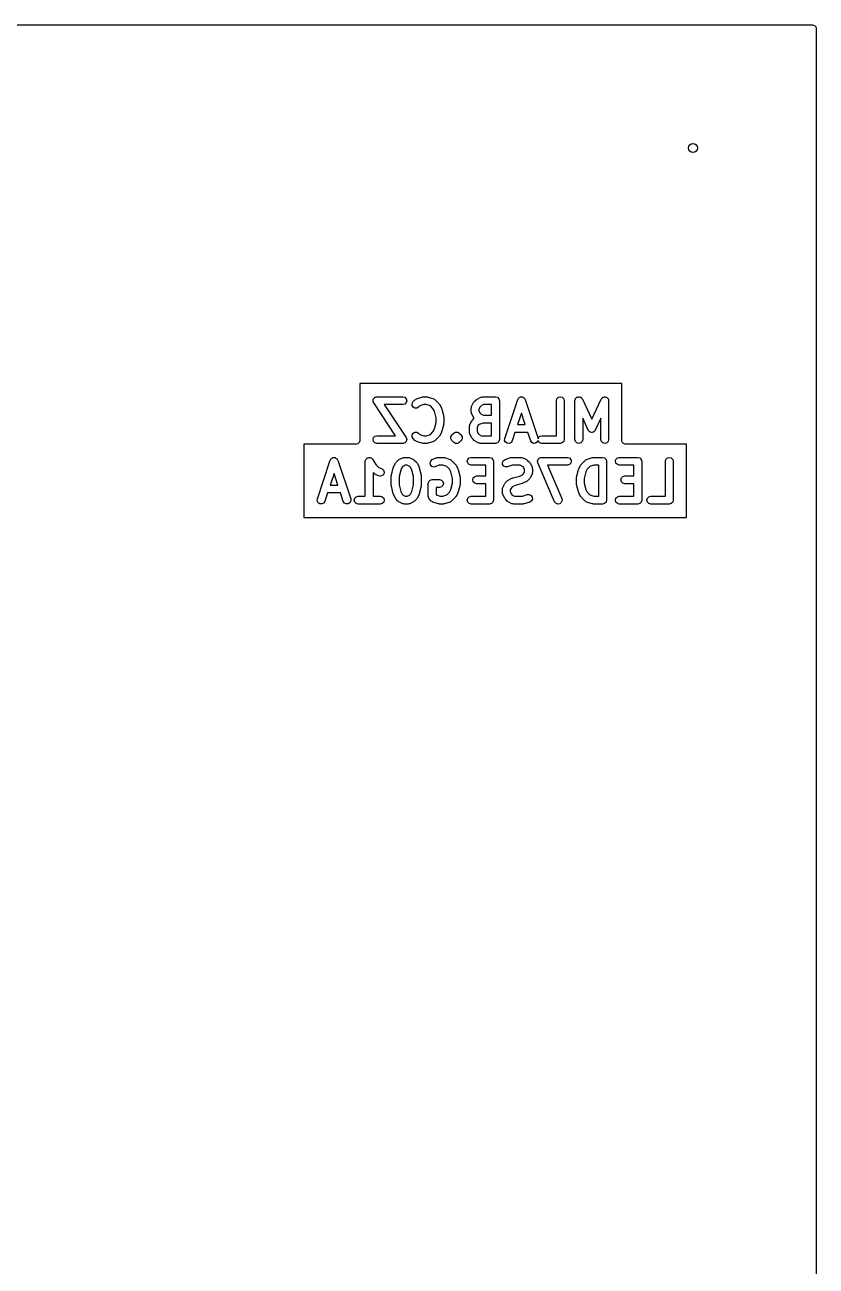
# Model space of a CAD drawing. Extents: x 0.01 to 3.59, y 0.01 to 5.59.
# Drawn here: x 2.386 to 3.587, y 3.702 to 5.587 of the extents above; entities that cross this region are included whole.
import ezdxf

# ---------------------------------------------------------------- set-up
doc = ezdxf.new("R2010")
doc.units = 0
doc.header["$MEASUREMENT"] = 0
doc.layers.add('BLACK', color=7, linetype='CONTINUOUS')

msp = doc.modelspace()

# ---------------------------------------------------------------- linework, layer by layer
at = {"layer": 'BLACK', "linetype": 'CONTINUOUS'}
for p, q in [((0.017933, 5.58703), (3.58207, 5.58703)), ((3.58207, 5.58703), (3.58475, 5.58624)), ((3.58475, 5.58624), (3.58658, 5.58413)), ((3.58658, 5.58413), (3.58703, 5.58207)), ((3.58703, 5.58207), (3.58703, 0.017933)), ((3.29225, 5.04248), (2.89411, 5.04248)), ((2.89411, 5.04248), (2.89411, 4.95544)), ((3.29225, 4.95544), (3.29225, 5.04248)), ((2.91434, 5.01635), (2.91468, 5.01765)), ((2.91439, 5.01616), (2.91434, 5.01635)), ((2.91435, 5.01597), (2.91439, 5.01616)), ((2.91478, 5.0147), (2.91435, 5.01597)), ((2.91468, 5.01765), (2.91495, 5.01897)), ((2.91513, 5.0134), (2.91478, 5.0147)), ((2.91495, 5.01897), (2.91508, 5.01911)), ((2.91508, 5.01911), (2.91513, 5.0193)), ((2.91513, 5.0193), (2.91608, 5.02025)), ((2.91526, 5.01326), (2.91513, 5.0134)), ((2.91608, 5.02025), (2.91696, 5.02126)), ((2.91696, 5.02126), (2.91715, 5.02133)), ((2.91715, 5.02133), (2.91729, 5.02146)), ((2.91729, 5.02146), (2.91859, 5.02181)), ((2.91859, 5.02181), (2.91986, 5.02224)), ((2.91986, 5.02224), (2.92005, 5.0222)), ((2.92005, 5.0222), (2.92024, 5.02225)), ((2.92024, 5.02225), (2.95961, 5.02225)), ((2.95961, 5.02225), (2.96256, 5.02146)), ((2.96256, 5.02146), (2.96473, 5.0193)), ((2.96473, 5.0134), (2.96256, 5.01123)), ((2.96473, 5.0193), (2.96552, 5.01635)), ((2.96552, 5.01635), (2.96473, 5.0134)), ((2.97359, 5.01225), (2.97512, 5.0149)), ((2.97512, 5.0149), (2.97793, 5.01771)), ((2.97793, 5.01771), (2.97911, 5.01839)), ((2.97911, 5.01839), (2.98024, 5.01914)), ((2.98024, 5.01914), (2.98868, 5.02195)), ((2.98868, 5.02195), (2.98963, 5.02201)), ((2.98963, 5.02201), (2.99054, 5.02225)), ((2.99054, 5.02225), (2.99617, 5.02225)), ((2.99617, 5.02225), (2.99709, 5.02201)), ((2.99709, 5.02201), (2.99804, 5.02195)), ((2.99804, 5.02195), (3.00647, 5.01914)), ((3.00647, 5.01914), (3.00761, 5.01839)), ((3.00761, 5.01839), (3.00878, 5.01771)), ((3.00878, 5.01771), (3.01441, 5.01209)), ((3.064, 5.00774), (3.06681, 5.01337)), ((3.06681, 5.01337), (3.06745, 5.01408)), ((3.06745, 5.01408), (3.06792, 5.0149)), ((3.06792, 5.0149), (3.07073, 5.01771)), ((3.07073, 5.01771), (3.07156, 5.01819)), ((3.07156, 5.01819), (3.07227, 5.01882)), ((3.07227, 5.01882), (3.07789, 5.02163)), ((3.07789, 5.02163), (3.07922, 5.0219)), ((3.07922, 5.0219), (3.08053, 5.02225)), ((3.08053, 5.02225), (3.10022, 5.02225)), ((3.10022, 5.02225), (3.10317, 5.02146)), ((3.10317, 5.02146), (3.10533, 5.0193)), ((3.10533, 5.0193), (3.10612, 5.01635)), ((3.10612, 5.01635), (3.10612, 4.95729)), ((3.1143, 4.95916), (3.13399, 5.01822)), ((3.13399, 5.01822), (3.13464, 5.01921)), ((3.13464, 5.01921), (3.13517, 5.02027)), ((3.13517, 5.02027), (3.13547, 5.02047)), ((3.13547, 5.02047), (3.13567, 5.02077)), ((3.13567, 5.02077), (3.13673, 5.0213)), ((3.13673, 5.0213), (3.13772, 5.02195)), ((3.13772, 5.02195), (3.13808, 5.02197)), ((3.13808, 5.02197), (3.1384, 5.02213)), ((3.1384, 5.02213), (3.13959, 5.02206)), ((3.13959, 5.02206), (3.14077, 5.02213)), ((3.14077, 5.02213), (3.1411, 5.02197)), ((3.1411, 5.02197), (3.14146, 5.02195)), ((3.14146, 5.02195), (3.14245, 5.0213)), ((3.14245, 5.0213), (3.14351, 5.02077)), ((3.14351, 5.02077), (3.14371, 5.02047)), ((3.14371, 5.02047), (3.14401, 5.02027)), ((3.14401, 5.02027), (3.14454, 5.01921)), ((3.14454, 5.01921), (3.14519, 5.01822)), ((3.14519, 5.01822), (3.16488, 4.95916)), ((3.19274, 5.01635), (3.19353, 5.0193)), ((3.19274, 4.9632), (3.19274, 5.01635)), ((3.19353, 5.0193), (3.19569, 5.02146)), ((3.19569, 5.02146), (3.19864, 5.02225)), ((3.19864, 5.02225), (3.2016, 5.02146)), ((3.2016, 5.02146), (3.20376, 5.0193)), ((3.20376, 5.0193), (3.20455, 5.01635)), ((3.20455, 5.01635), (3.20455, 4.95729)), ((3.22086, 5.01635), (3.22093, 5.0166)), ((3.22086, 4.95729), (3.22086, 5.01635)), ((3.22088, 5.01686), (3.22132, 5.01807)), ((3.22093, 5.0166), (3.22088, 5.01686)), ((3.22132, 5.01807), (3.22165, 5.0193)), ((3.22165, 5.0193), (3.22184, 5.01949)), ((3.22184, 5.01949), (3.22193, 5.01974)), ((3.22193, 5.01974), (3.22291, 5.02056)), ((3.22291, 5.02056), (3.22381, 5.02146)), ((3.22381, 5.02146), (3.22407, 5.02153)), ((3.22407, 5.02153), (3.22427, 5.0217)), ((3.22427, 5.0217), (3.22553, 5.02192)), ((3.22553, 5.02192), (3.22676, 5.02225)), ((3.22676, 5.02225), (3.22702, 5.02219)), ((3.22702, 5.02219), (3.22728, 5.02223)), ((3.22728, 5.02223), (3.22848, 5.02179)), ((3.22848, 5.02179), (3.22972, 5.02146)), ((3.22972, 5.02146), (3.2299, 5.02128)), ((3.2299, 5.02128), (3.23015, 5.02119)), ((3.23015, 5.02119), (3.23097, 5.02021)), ((3.23097, 5.02021), (3.23188, 5.0193)), ((3.23188, 5.0193), (3.23195, 5.01905)), ((3.23195, 5.01905), (3.23212, 5.01885)), ((3.23212, 5.01885), (3.24645, 4.98813)), ((3.24645, 4.98813), (3.26078, 5.01885)), ((3.26078, 5.01885), (3.26095, 5.01905)), ((3.26095, 5.01905), (3.26102, 5.0193)), ((3.26102, 5.0193), (3.26193, 5.02021)), ((3.26193, 5.02021), (3.26275, 5.02119)), ((3.26275, 5.02119), (3.263, 5.02128)), ((3.263, 5.02128), (3.26318, 5.02146)), ((3.26318, 5.02146), (3.26442, 5.02179)), ((3.26442, 5.02179), (3.26562, 5.02223)), ((3.26562, 5.02223), (3.26588, 5.02219)), ((3.26588, 5.02219), (3.26613, 5.02225)), ((3.26613, 5.02225), (3.26737, 5.02192)), ((3.26737, 5.02192), (3.26863, 5.0217)), ((3.26863, 5.0217), (3.26883, 5.02153)), ((3.26883, 5.02153), (3.26909, 5.02146)), ((3.26909, 5.02146), (3.26999, 5.02056)), ((3.26999, 5.02056), (3.27097, 5.01974)), ((3.27097, 5.01974), (3.27106, 5.01949)), ((3.27106, 5.01949), (3.27125, 5.0193)), ((3.27125, 5.0193), (3.27158, 5.01807)), ((3.27158, 5.01807), (3.27202, 5.01686)), ((3.27202, 5.01686), (3.27197, 5.0166)), ((3.27197, 5.0166), (3.27204, 5.01635)), ((3.27204, 5.01635), (3.27204, 4.95729)), ((2.91533, 5.01307), (2.91526, 5.01326)), ((2.94858, 4.9632), (2.91533, 5.01307)), ((2.95961, 5.01044), (2.93128, 5.01044)), ((2.93128, 5.01044), (2.96452, 4.96057)), ((2.96256, 5.01123), (2.95961, 5.01044)), ((2.97359, 5.0092), (2.97359, 5.01225)), ((2.97512, 5.00655), (2.97359, 5.0092)), ((2.97777, 5.00502), (2.97512, 5.00655)), ((2.98082, 5.00502), (2.97777, 5.00502)), ((2.98347, 5.00655), (2.98082, 5.00502)), ((2.9853, 5.00838), (2.98347, 5.00655)), ((2.9915, 5.01044), (2.9853, 5.00838)), ((2.99521, 5.01044), (2.9915, 5.01044)), ((3.00142, 5.00838), (2.99521, 5.01044)), ((3.00538, 5.00441), (3.00142, 5.00838)), ((3.00747, 5.00023), (3.00538, 5.00441)), ((3.00995, 4.99031), (3.00747, 5.00023)), ((3.01441, 5.01209), (3.01488, 5.01127)), ((3.01488, 5.01127), (3.01551, 5.01055)), ((3.01551, 5.01055), (3.01832, 5.00493)), ((3.01832, 5.00493), (3.01845, 5.00429)), ((3.01845, 5.00429), (3.01877, 5.00372)), ((3.01877, 5.00372), (3.02158, 4.99247)), ((3.06338, 5.0051), (3.06373, 5.00641)), ((3.06338, 4.99948), (3.06338, 5.0051)), ((3.06373, 4.99817), (3.06338, 4.99948)), ((3.06373, 5.00641), (3.064, 5.00774)), ((3.064, 4.99684), (3.06373, 4.99817)), ((3.06681, 4.99121), (3.064, 4.99684)), ((3.07695, 5.00723), (3.07519, 5.00371)), ((3.07519, 5.00371), (3.07519, 5.00087)), ((3.07519, 5.00087), (3.07695, 4.99735)), ((3.07841, 5.00868), (3.07695, 5.00723)), ((3.07695, 4.99735), (3.07841, 4.99589)), ((3.08193, 5.01044), (3.07841, 5.00868)), ((3.07841, 4.99589), (3.08193, 4.99413)), ((3.09431, 5.01044), (3.08193, 5.01044)), ((3.09431, 4.99413), (3.09431, 5.01044)), ((3.13959, 4.99767), (3.13372, 4.98007)), ((3.14546, 4.98007), (3.13959, 4.99767)), ((3.00747, 4.97342), (3.00995, 4.98333)), ((3.00995, 4.98333), (3.00995, 4.99031)), ((3.02158, 4.98117), (3.01877, 4.96992)), ((3.02158, 4.99247), (3.02157, 4.99174)), ((3.02157, 4.99174), (3.02176, 4.99104)), ((3.02176, 4.9826), (3.02157, 4.9819)), ((3.02157, 4.9819), (3.02158, 4.98117)), ((3.02176, 4.99104), (3.02176, 4.9826)), ((3.06057, 4.97698), (3.06092, 4.97829)), ((3.06057, 4.96854), (3.06057, 4.97698)), ((3.06092, 4.97829), (3.06119, 4.97962)), ((3.06119, 4.97962), (3.064, 4.98524)), ((3.064, 4.98524), (3.06463, 4.98596)), ((3.06463, 4.98596), (3.06511, 4.98678)), ((3.06511, 4.98678), (3.06792, 4.98959)), ((3.06745, 4.9905), (3.06681, 4.99121)), ((3.06792, 4.98968), (3.06745, 4.9905)), ((3.06797, 4.98962), (3.06792, 4.98968)), ((3.06792, 4.98959), (3.06797, 4.98962)), ((3.07414, 4.97911), (3.07238, 4.97559)), ((3.07529, 4.98025), (3.07414, 4.97911)), ((3.08149, 4.98232), (3.07529, 4.98025)), ((3.09431, 4.98232), (3.08149, 4.98232)), ((3.08193, 4.99413), (3.09431, 4.99413)), ((3.09431, 4.9632), (3.09431, 4.98232)), ((3.13372, 4.98007), (3.14546, 4.98007)), ((3.2411, 4.97167), (3.23267, 4.98973)), ((3.23267, 4.98973), (3.23267, 4.95729)), ((3.26023, 4.98973), (3.2518, 4.97167)), ((3.26023, 4.95729), (3.26023, 4.98973)), ((2.91434, 4.95729), (2.91513, 4.96025)), ((2.91513, 4.95434), (2.91434, 4.95729)), ((2.91513, 4.96025), (2.91729, 4.96241)), ((2.91729, 4.96241), (2.92024, 4.9632)), ((2.92024, 4.9632), (2.94858, 4.9632)), ((2.96452, 4.96057), (2.96459, 4.96038)), ((2.96459, 4.96038), (2.96473, 4.96025)), ((2.96473, 4.96025), (2.96507, 4.95895)), ((2.96507, 4.95895), (2.9655, 4.95767)), ((2.96552, 4.95729), (2.96517, 4.956)), ((2.9655, 4.95767), (2.96547, 4.95748)), ((2.96547, 4.95748), (2.96552, 4.95729)), ((2.97359, 4.96445), (2.97512, 4.96709)), ((2.97359, 4.96139), (2.97359, 4.96445)), ((2.97512, 4.95874), (2.97359, 4.96139)), ((2.97512, 4.96709), (2.97777, 4.96862)), ((2.97793, 4.95593), (2.97512, 4.95874)), ((2.97777, 4.96862), (2.98082, 4.96862)), ((2.98082, 4.96862), (2.98347, 4.96709)), ((2.98347, 4.96709), (2.9853, 4.96527)), ((2.9853, 4.96527), (2.9915, 4.9632)), ((2.9915, 4.9632), (2.99521, 4.9632)), ((2.99521, 4.9632), (3.00142, 4.96527)), ((3.00142, 4.96527), (3.00538, 4.96923)), ((3.00538, 4.96923), (3.00747, 4.97342)), ((3.01441, 4.96155), (3.00878, 4.95593)), ((3.01488, 4.96238), (3.01441, 4.96155)), ((3.01551, 4.96309), (3.01488, 4.96238)), ((3.01832, 4.96871), (3.01551, 4.96309)), ((3.01845, 4.96935), (3.01832, 4.96871)), ((3.01877, 4.96992), (3.01845, 4.96935)), ((3.03265, 4.96163), (3.03413, 4.9642)), ((3.03265, 4.95858), (3.03265, 4.96163)), ((3.03265, 4.96163), (3.03265, 4.96163)), ((3.03318, 4.95765), (3.03265, 4.95858)), ((3.03364, 4.95685), (3.03318, 4.95765)), ((3.03418, 4.95593), (3.03364, 4.95685)), ((3.03413, 4.9642), (3.03418, 4.96428)), ((3.03418, 4.96428), (3.03699, 4.96709)), ((3.03418, 4.96428), (3.03418, 4.96428)), ((3.03699, 4.96709), (3.03766, 4.96748)), ((3.03766, 4.96748), (3.03821, 4.96803)), ((3.03821, 4.96803), (3.03896, 4.96823)), ((3.03896, 4.96823), (3.03963, 4.96862)), ((3.03963, 4.96862), (3.04041, 4.96862)), ((3.04041, 4.96862), (3.04116, 4.96882)), ((3.04116, 4.96882), (3.04191, 4.96862)), ((3.04191, 4.96862), (3.04269, 4.96862)), ((3.04269, 4.96862), (3.04269, 4.96862)), ((3.04269, 4.96862), (3.04336, 4.96823)), ((3.04336, 4.96823), (3.04412, 4.96803)), ((3.04412, 4.96803), (3.04467, 4.96748)), ((3.04467, 4.96748), (3.04534, 4.96709)), ((3.04534, 4.96709), (3.04815, 4.96428)), ((3.04815, 4.96428), (3.0482, 4.9642)), ((3.04914, 4.95765), (3.04815, 4.95593)), ((3.0482, 4.9642), (3.04968, 4.96163)), ((3.04968, 4.95858), (3.04914, 4.95765)), ((3.04968, 4.96163), (3.04968, 4.96163)), ((3.04968, 4.96163), (3.04968, 4.95858)), ((3.06092, 4.96723), (3.06057, 4.96854)), ((3.06119, 4.9659), (3.06092, 4.96723)), ((3.064, 4.96028), (3.06119, 4.9659)), ((3.06463, 4.95957), (3.064, 4.96028)), ((3.06511, 4.95874), (3.06463, 4.95957)), ((3.06792, 4.95593), (3.06511, 4.95874)), ((3.07238, 4.97559), (3.07238, 4.96994)), ((3.07238, 4.96994), (3.07414, 4.96642)), ((3.07414, 4.96642), (3.07559, 4.96496)), ((3.07559, 4.96496), (3.07912, 4.9632)), ((3.07912, 4.9632), (3.09431, 4.9632)), ((3.10612, 4.95729), (3.10533, 4.95434)), ((3.11412, 4.95611), (3.1143, 4.95916)), ((3.12978, 4.96826), (3.12551, 4.95543)), ((3.14939, 4.96826), (3.12978, 4.96826)), ((3.15367, 4.95543), (3.14939, 4.96826)), ((3.16488, 4.95916), (3.16492, 4.95843)), ((3.16492, 4.95843), (3.16541, 4.96025)), ((3.16541, 4.96025), (3.16757, 4.96241)), ((3.16757, 4.96241), (3.17052, 4.9632)), ((3.17052, 4.9632), (3.19274, 4.9632)), ((3.20455, 4.95729), (3.20376, 4.95434)), ((3.22165, 4.95434), (3.22086, 4.95729)), ((3.23267, 4.95729), (3.23188, 4.95434)), ((3.24143, 4.97127), (3.2411, 4.97167)), ((3.24161, 4.97078), (3.24143, 4.97127)), ((3.2424, 4.97012), (3.24161, 4.97078)), ((3.24306, 4.96933), (3.2424, 4.97012)), ((3.24355, 4.96915), (3.24306, 4.96933)), ((3.24395, 4.96882), (3.24355, 4.96915)), ((3.24497, 4.96864), (3.24395, 4.96882)), ((3.24594, 4.96828), (3.24497, 4.96864)), ((3.24645, 4.96837), (3.24594, 4.96828)), ((3.24696, 4.96828), (3.24645, 4.96837)), ((3.24793, 4.96864), (3.24696, 4.96828)), ((3.24895, 4.96882), (3.24793, 4.96864)), ((3.24935, 4.96915), (3.24895, 4.96882)), ((3.24984, 4.96933), (3.24935, 4.96915)), ((3.2505, 4.97012), (3.24984, 4.96933)), ((3.25129, 4.97078), (3.2505, 4.97012)), ((3.25147, 4.97127), (3.25129, 4.97078)), ((3.2518, 4.97167), (3.25147, 4.97127)), ((3.26102, 4.95434), (3.26023, 4.95729)), ((3.27204, 4.95729), (3.27125, 4.95434)), ((2.88915, 4.95048), (2.80943, 4.95048)), ((2.80943, 4.95048), (2.80943, 4.83916)), ((2.89121, 4.95093), (2.88915, 4.95048)), ((2.89332, 4.95276), (2.89121, 4.95093)), ((2.89411, 4.95544), (2.89332, 4.95276)), ((2.91729, 4.95218), (2.91513, 4.95434)), ((2.92024, 4.95139), (2.91729, 4.95218)), ((2.95961, 4.95139), (2.92024, 4.95139)), ((2.9598, 4.95144), (2.95961, 4.95139)), ((2.95999, 4.9514), (2.9598, 4.95144)), ((2.96126, 4.95183), (2.95999, 4.9514)), ((2.96256, 4.95218), (2.96126, 4.95183)), ((2.9627, 4.95232), (2.96256, 4.95218)), ((2.96289, 4.95238), (2.9627, 4.95232)), ((2.96377, 4.95339), (2.96289, 4.95238)), ((2.96473, 4.95434), (2.96377, 4.95339)), ((2.96478, 4.95453), (2.96473, 4.95434)), ((2.9649, 4.95468), (2.96478, 4.95453)), ((2.96517, 4.956), (2.9649, 4.95468)), ((2.97911, 4.95525), (2.97793, 4.95593)), ((2.98024, 4.9545), (2.97911, 4.95525)), ((2.98868, 4.95169), (2.98024, 4.9545)), ((2.98963, 4.95163), (2.98868, 4.95169)), ((2.99054, 4.95139), (2.98963, 4.95163)), ((2.99617, 4.95139), (2.99054, 4.95139)), ((2.99709, 4.95163), (2.99617, 4.95139)), ((2.99804, 4.95169), (2.99709, 4.95163)), ((3.00647, 4.9545), (2.99804, 4.95169)), ((3.00761, 4.95525), (3.00647, 4.9545)), ((3.00878, 4.95593), (3.00761, 4.95525)), ((3.03699, 4.95312), (3.03418, 4.95593)), ((3.03741, 4.95288), (3.03699, 4.95312)), ((3.03699, 4.95312), (3.03699, 4.95312)), ((3.03766, 4.95273), (3.03741, 4.95288)), ((3.03821, 4.95218), (3.03766, 4.95273)), ((3.03896, 4.95198), (3.03821, 4.95218)), ((3.03963, 4.95159), (3.03896, 4.95198)), ((3.04041, 4.95159), (3.03963, 4.95159)), ((3.03963, 4.95159), (3.03963, 4.95159)), ((3.04116, 4.95139), (3.04041, 4.95159)), ((3.04191, 4.95159), (3.04116, 4.95139)), ((3.04269, 4.95159), (3.04191, 4.95159)), ((3.04336, 4.95198), (3.04269, 4.95159)), ((3.04412, 4.95218), (3.04336, 4.95198)), ((3.04467, 4.95273), (3.04412, 4.95218)), ((3.04492, 4.95288), (3.04467, 4.95273)), ((3.04534, 4.95312), (3.04492, 4.95288)), ((3.04815, 4.95593), (3.04534, 4.95312)), ((3.04534, 4.95312), (3.04534, 4.95312)), ((3.06874, 4.95546), (3.06792, 4.95593)), ((3.06946, 4.95482), (3.06874, 4.95546)), ((3.07508, 4.95201), (3.06946, 4.95482)), ((3.07641, 4.95174), (3.07508, 4.95201)), ((3.07772, 4.95139), (3.07641, 4.95174)), ((3.10022, 4.95139), (3.07772, 4.95139)), ((3.10317, 4.95218), (3.10022, 4.95139)), ((3.10533, 4.95434), (3.10317, 4.95218)), ((3.11548, 4.95338), (3.11412, 4.95611)), ((3.11804, 4.95169), (3.11548, 4.95338)), ((3.12109, 4.95151), (3.11804, 4.95169)), ((3.12382, 4.95288), (3.12109, 4.95151)), ((3.12551, 4.95543), (3.12382, 4.95288)), ((3.15536, 4.95288), (3.15367, 4.95543)), ((3.15809, 4.95151), (3.15536, 4.95288)), ((3.16114, 4.95169), (3.15809, 4.95151)), ((3.16369, 4.95338), (3.16114, 4.95169)), ((3.16498, 4.95595), (3.16369, 4.95338)), ((3.16541, 4.95434), (3.16498, 4.95595)), ((3.16757, 4.95218), (3.16541, 4.95434)), ((3.17052, 4.95139), (3.16757, 4.95218)), ((3.19864, 4.95139), (3.17052, 4.95139)), ((3.2016, 4.95218), (3.19864, 4.95139)), ((3.20376, 4.95434), (3.2016, 4.95218)), ((3.22381, 4.95218), (3.22165, 4.95434)), ((3.22676, 4.95139), (3.22381, 4.95218)), ((3.22972, 4.95218), (3.22676, 4.95139)), ((3.23188, 4.95434), (3.22972, 4.95218)), ((3.26318, 4.95218), (3.26102, 4.95434)), ((3.26613, 4.95139), (3.26318, 4.95218)), ((3.26909, 4.95218), (3.26613, 4.95139)), ((3.27125, 4.95434), (3.26909, 4.95218)), ((3.29269, 4.95338), (3.29225, 4.95544)), ((3.29452, 4.95127), (3.29269, 4.95338)), ((3.29721, 4.95048), (3.29452, 4.95127)), ((3.39026, 4.95048), (3.29721, 4.95048)), ((3.39026, 4.83916), (3.39026, 4.95048)), ((2.82984, 4.86716), (2.84952, 4.92622)), ((2.84952, 4.92622), (2.85018, 4.92721)), ((2.85018, 4.92721), (2.85071, 4.92827)), ((2.85071, 4.92827), (2.85101, 4.92847)), ((2.85101, 4.92847), (2.85121, 4.92877)), ((2.85121, 4.92877), (2.85227, 4.9293)), ((2.85227, 4.9293), (2.85326, 4.92995)), ((2.85326, 4.92995), (2.85362, 4.92997)), ((2.85362, 4.92997), (2.85394, 4.93013)), ((2.85394, 4.93013), (2.85512, 4.93006)), ((2.85512, 4.93006), (2.85631, 4.93013)), ((2.85631, 4.93013), (2.85663, 4.92997)), ((2.85663, 4.92997), (2.85699, 4.92995)), ((2.85699, 4.92995), (2.85798, 4.9293)), ((2.85798, 4.9293), (2.85904, 4.92877)), ((2.85904, 4.92877), (2.85924, 4.92847)), ((2.85924, 4.92847), (2.85954, 4.92827)), ((2.85954, 4.92827), (2.86007, 4.92721)), ((2.86007, 4.92721), (2.86073, 4.92622)), ((2.86073, 4.92622), (2.88041, 4.86716)), ((2.90265, 4.92435), (2.903, 4.92565)), ((2.90265, 4.8712), (2.90265, 4.92435)), ((2.903, 4.92565), (2.90326, 4.92697)), ((2.90326, 4.92697), (2.90339, 4.92711)), ((2.90339, 4.92711), (2.90344, 4.9273)), ((2.90344, 4.9273), (2.90439, 4.92825)), ((2.90439, 4.92825), (2.90528, 4.92926)), ((2.90528, 4.92926), (2.90546, 4.92933)), ((2.90546, 4.92933), (2.9056, 4.92946)), ((2.9056, 4.92946), (2.9069, 4.92981)), ((2.9069, 4.92981), (2.90818, 4.93024)), ((2.90818, 4.93024), (2.90837, 4.9302)), ((2.90837, 4.9302), (2.90856, 4.93025)), ((2.90856, 4.93025), (2.90985, 4.92991)), ((2.90985, 4.92991), (2.91117, 4.92964)), ((2.91117, 4.92964), (2.91132, 4.92951)), ((2.91132, 4.92951), (2.91151, 4.92946)), ((2.91151, 4.92946), (2.91246, 4.92851)), ((2.91246, 4.92851), (2.91347, 4.92763)), ((2.91347, 4.92763), (2.91877, 4.91968)), ((2.91877, 4.91968), (2.9233, 4.91514)), ((2.94546, 4.91574), (2.94827, 4.92137)), ((2.94827, 4.92137), (2.9489, 4.92208)), ((2.9489, 4.92208), (2.94937, 4.9229)), ((2.94937, 4.9229), (2.95219, 4.92571)), ((2.95219, 4.92571), (2.95301, 4.92619)), ((2.95301, 4.92619), (2.95372, 4.92682)), ((2.95372, 4.92682), (2.95935, 4.92963)), ((2.95935, 4.92963), (2.96068, 4.9299)), ((2.96068, 4.9299), (2.96199, 4.93025)), ((2.96199, 4.93025), (2.96761, 4.93025)), ((2.96761, 4.93025), (2.96892, 4.9299)), ((2.96892, 4.9299), (2.97025, 4.92963)), ((2.97025, 4.92963), (2.97588, 4.92682)), ((2.97588, 4.92682), (2.97659, 4.92619)), ((2.97659, 4.92619), (2.97741, 4.92571)), ((2.97741, 4.92571), (2.98022, 4.9229)), ((2.98022, 4.9229), (2.9807, 4.92208)), ((2.9807, 4.92208), (2.98133, 4.92137)), ((2.98133, 4.92137), (2.98414, 4.91574)), ((3.00109, 4.92189), (3.00205, 4.92479)), ((3.0017, 4.9189), (3.00109, 4.92189)), ((3.00205, 4.92479), (3.00434, 4.92682)), ((3.00434, 4.92682), (3.00996, 4.92963)), ((3.00996, 4.92963), (3.01129, 4.9299)), ((3.01129, 4.9299), (3.01261, 4.93025)), ((3.01261, 4.93025), (3.02104, 4.93025)), ((3.02104, 4.93025), (3.02196, 4.93001)), ((3.02196, 4.93001), (3.02291, 4.92995)), ((3.02291, 4.92995), (3.03135, 4.92714)), ((3.03135, 4.92714), (3.03248, 4.92639)), ((3.03248, 4.92639), (3.03365, 4.92571)), ((3.03365, 4.92571), (3.03928, 4.92009)), ((3.03928, 4.92009), (3.03975, 4.91927)), ((3.03975, 4.91927), (3.04038, 4.91855)), ((3.05732, 4.92435), (3.05811, 4.9273)), ((3.05811, 4.9214), (3.05732, 4.92435)), ((3.05811, 4.9273), (3.06027, 4.92946)), ((3.06027, 4.91923), (3.05811, 4.9214)), ((3.06027, 4.92946), (3.06322, 4.93025)), ((3.06322, 4.91844), (3.06027, 4.91923)), ((3.06322, 4.93025), (3.09135, 4.93025)), ((3.09135, 4.93025), (3.0943, 4.92946)), ((3.0943, 4.92946), (3.09646, 4.9273)), ((3.09646, 4.9273), (3.09725, 4.92435)), ((3.09725, 4.92435), (3.09725, 4.86529)), ((3.11087, 4.92272), (3.11224, 4.92546)), ((3.11105, 4.91967), (3.11087, 4.92272)), ((3.11274, 4.91712), (3.11105, 4.91967)), ((3.11224, 4.92546), (3.11479, 4.92714)), ((3.11479, 4.92714), (3.12322, 4.92995)), ((3.12322, 4.92995), (3.12417, 4.93001)), ((3.12417, 4.93001), (3.12509, 4.93025)), ((3.12509, 4.93025), (3.13915, 4.93025)), ((3.13915, 4.93025), (3.14046, 4.9299)), ((3.14046, 4.9299), (3.14179, 4.92963)), ((3.14179, 4.92963), (3.14742, 4.92682)), ((3.14742, 4.92682), (3.14813, 4.92619)), ((3.14813, 4.92619), (3.14895, 4.92571)), ((3.14895, 4.92571), (3.15176, 4.9229)), ((3.15176, 4.9229), (3.15224, 4.92208)), ((3.15224, 4.92208), (3.15287, 4.92137)), ((3.15287, 4.92137), (3.15568, 4.91574)), ((3.16418, 4.92435), (3.16427, 4.92469)), ((3.16449, 4.9232), (3.16418, 4.92435)), ((3.16422, 4.92505), (3.16466, 4.92615)), ((3.16427, 4.92469), (3.16422, 4.92505)), ((3.16466, 4.92202), (3.16449, 4.9232)), ((3.16466, 4.92615), (3.16497, 4.9273)), ((3.18997, 4.86297), (3.16466, 4.92202)), ((3.16497, 4.9273), (3.16522, 4.92755)), ((3.16522, 4.92755), (3.16536, 4.92789)), ((3.16536, 4.92789), (3.16629, 4.92862)), ((3.16629, 4.92862), (3.16713, 4.92946)), ((3.16713, 4.92946), (3.16748, 4.92956)), ((3.16748, 4.92956), (3.16776, 4.92978)), ((3.16776, 4.92978), (3.16894, 4.92995)), ((3.16894, 4.92995), (3.17009, 4.93025)), ((3.17009, 4.93025), (3.20946, 4.93025)), ((3.20946, 4.93025), (3.21241, 4.92946)), ((3.21241, 4.91923), (3.20946, 4.91844)), ((3.21241, 4.92946), (3.21457, 4.9273)), ((3.21457, 4.9214), (3.21241, 4.91923)), ((3.21457, 4.9273), (3.21536, 4.92435)), ((3.21536, 4.92435), (3.21457, 4.9214)), ((3.22948, 4.91855), (3.23011, 4.91927)), ((3.23011, 4.91927), (3.23059, 4.92009)), ((3.23059, 4.92009), (3.23621, 4.92571)), ((3.23621, 4.92571), (3.23739, 4.92639)), ((3.23739, 4.92639), (3.23852, 4.92714)), ((3.23852, 4.92714), (3.24696, 4.92995)), ((3.24696, 4.92995), (3.24791, 4.93001)), ((3.24791, 4.93001), (3.24883, 4.93025)), ((3.24883, 4.93025), (3.26289, 4.93025)), ((3.26289, 4.93025), (3.26584, 4.92946)), ((3.26584, 4.92946), (3.268, 4.9273)), ((3.268, 4.9273), (3.26879, 4.92435)), ((3.26879, 4.92435), (3.26879, 4.86529)), ((3.28229, 4.92435), (3.28308, 4.9273)), ((3.28308, 4.9214), (3.28229, 4.92435)), ((3.28308, 4.9273), (3.28524, 4.92946)), ((3.28524, 4.91923), (3.28308, 4.9214)), ((3.28524, 4.92946), (3.2882, 4.93025)), ((3.2882, 4.91844), (3.28524, 4.91923)), ((3.2882, 4.93025), (3.31632, 4.93025)), ((3.31632, 4.93025), (3.31927, 4.92946)), ((3.31927, 4.92946), (3.32143, 4.9273)), ((3.32143, 4.9273), (3.32222, 4.92435)), ((3.32222, 4.92435), (3.32222, 4.86529)), ((3.35822, 4.92435), (3.35901, 4.9273)), ((3.35822, 4.8712), (3.35822, 4.92435)), ((3.35901, 4.9273), (3.36117, 4.92946)), ((3.36117, 4.92946), (3.36412, 4.93025)), ((3.36412, 4.93025), (3.36708, 4.92946)), ((3.36708, 4.92946), (3.36924, 4.9273)), ((3.36924, 4.9273), (3.37003, 4.92435)), ((3.37003, 4.92435), (3.37003, 4.86529)), ((2.85512, 4.90567), (2.84926, 4.88807)), ((2.86099, 4.88807), (2.85512, 4.90567)), ((2.91563, 4.90611), (2.91446, 4.90728)), ((2.91446, 4.90728), (2.91446, 4.8712)), ((2.91645, 4.90564), (2.91563, 4.90611)), ((2.91716, 4.90501), (2.91645, 4.90564)), ((2.92279, 4.90219), (2.91716, 4.90501)), ((2.92578, 4.90158), (2.92279, 4.90219)), ((2.9233, 4.91514), (2.92807, 4.91276)), ((2.92868, 4.90255), (2.92578, 4.90158)), ((2.92807, 4.91276), (2.93036, 4.91073)), ((2.93071, 4.90484), (2.92868, 4.90255)), ((2.93036, 4.91073), (2.93132, 4.90783)), ((2.93132, 4.90783), (2.93071, 4.90484)), ((2.94202, 4.90185), (2.94221, 4.90256)), ((2.94202, 4.88779), (2.94202, 4.90185)), ((2.9422, 4.90328), (2.94501, 4.91453)), ((2.94221, 4.90256), (2.9422, 4.90328)), ((2.94501, 4.91453), (2.94533, 4.9151)), ((2.94533, 4.9151), (2.94546, 4.91574)), ((2.95631, 4.91104), (2.95383, 4.90113)), ((2.95383, 4.90113), (2.95383, 4.88852)), ((2.9584, 4.91523), (2.95631, 4.91104)), ((2.95986, 4.91668), (2.9584, 4.91523)), ((2.96338, 4.91844), (2.95986, 4.91668)), ((2.96622, 4.91844), (2.96338, 4.91844)), ((2.96974, 4.91668), (2.96622, 4.91844)), ((2.97119, 4.91523), (2.96974, 4.91668)), ((2.97329, 4.91104), (2.97119, 4.91523)), ((2.97577, 4.90113), (2.97329, 4.91104)), ((2.97577, 4.88852), (2.97577, 4.90113)), ((2.98414, 4.91574), (2.98427, 4.9151)), ((2.98427, 4.9151), (2.98459, 4.91453)), ((2.98459, 4.91453), (2.9874, 4.90328)), ((2.9874, 4.90328), (2.98739, 4.90256)), ((2.98739, 4.90256), (2.98758, 4.90185)), ((2.98758, 4.90185), (2.98758, 4.88779)), ((3.00373, 4.91661), (3.0017, 4.9189)), ((3.00663, 4.91564), (3.00373, 4.91661)), ((3.00962, 4.91626), (3.00663, 4.91564)), ((3.014, 4.91844), (3.00962, 4.91626)), ((3.02008, 4.91844), (3.014, 4.91844)), ((3.02629, 4.91638), (3.02008, 4.91844)), ((3.03025, 4.91241), (3.02629, 4.91638)), ((3.03234, 4.90823), (3.03025, 4.91241)), ((3.03482, 4.89831), (3.03234, 4.90823)), ((3.04038, 4.91855), (3.0432, 4.91293)), ((3.0432, 4.91293), (3.04333, 4.91229)), ((3.04333, 4.91229), (3.04364, 4.91172)), ((3.04364, 4.91172), (3.04646, 4.90047)), ((3.04646, 4.90047), (3.04644, 4.89974)), ((3.08544, 4.91844), (3.06322, 4.91844)), ((3.06655, 4.89918), (3.06871, 4.90134)), ((3.06871, 4.90134), (3.07166, 4.90213)), ((3.07166, 4.90213), (3.08544, 4.90213)), ((3.08544, 4.90213), (3.08544, 4.91844)), ((3.11547, 4.91575), (3.11274, 4.91712)), ((3.11852, 4.91593), (3.11547, 4.91575)), ((3.12605, 4.91844), (3.11852, 4.91593)), ((3.13776, 4.91844), (3.12605, 4.91844)), ((3.12647, 4.89914), (3.13709, 4.9018)), ((3.13709, 4.9018), (3.14128, 4.90389)), ((3.14128, 4.91668), (3.13776, 4.91844)), ((3.14273, 4.91523), (3.14128, 4.91668)), ((3.14128, 4.90389), (3.14273, 4.90535)), ((3.14449, 4.91171), (3.14273, 4.91523)), ((3.14273, 4.90535), (3.14449, 4.90887)), ((3.14449, 4.90887), (3.14449, 4.91171)), ((3.15568, 4.90484), (3.15287, 4.89921)), ((3.15568, 4.91574), (3.15595, 4.91441)), ((3.15595, 4.90617), (3.15568, 4.90484)), ((3.15595, 4.91441), (3.15631, 4.9131)), ((3.15631, 4.90748), (3.15595, 4.90617)), ((3.15631, 4.9131), (3.15631, 4.90748)), ((3.20946, 4.91844), (3.17904, 4.91844)), ((3.17904, 4.91844), (3.20082, 4.86762)), ((3.22341, 4.90047), (3.22622, 4.91172)), ((3.22342, 4.89974), (3.22341, 4.90047)), ((3.22622, 4.91172), (3.22654, 4.91229)), ((3.22654, 4.91229), (3.22667, 4.91293)), ((3.22667, 4.91293), (3.22948, 4.91855)), ((3.23752, 4.90823), (3.23505, 4.89831)), ((3.23962, 4.91241), (3.23752, 4.90823)), ((3.24358, 4.91638), (3.23962, 4.91241)), ((3.24978, 4.91844), (3.24358, 4.91638)), ((3.25698, 4.91844), (3.24978, 4.91844)), ((3.25698, 4.8712), (3.25698, 4.91844)), ((3.31041, 4.91844), (3.2882, 4.91844)), ((3.29152, 4.89918), (3.29368, 4.90134)), ((3.29368, 4.90134), (3.29663, 4.90213)), ((3.29663, 4.90213), (3.31041, 4.90213)), ((3.31041, 4.90213), (3.31041, 4.91844)), ((2.84926, 4.88807), (2.86099, 4.88807)), ((2.94221, 4.88709), (2.94202, 4.88779)), ((2.9422, 4.88636), (2.94221, 4.88709)), ((2.94501, 4.87511), (2.9422, 4.88636)), ((2.95383, 4.88852), (2.95631, 4.8786)), ((2.97329, 4.8786), (2.97577, 4.88852)), ((2.9874, 4.88636), (2.98459, 4.87511)), ((2.98758, 4.88779), (2.98739, 4.88709)), ((2.98739, 4.88709), (2.9874, 4.88636)), ((2.99826, 4.8906), (2.99905, 4.89356)), ((2.99826, 4.87092), (2.99826, 4.8906)), ((2.99905, 4.89356), (3.00122, 4.89572)), ((3.00122, 4.89572), (3.00417, 4.89651)), ((3.00417, 4.89651), (3.01542, 4.89651)), ((3.01542, 4.8847), (3.01007, 4.8847)), ((3.01007, 4.8847), (3.01007, 4.87336)), ((3.01542, 4.89651), (3.01837, 4.89572)), ((3.01837, 4.88549), (3.01542, 4.8847)), ((3.01837, 4.89572), (3.02053, 4.89356)), ((3.02053, 4.88765), (3.01837, 4.88549)), ((3.02053, 4.89356), (3.02132, 4.8906)), ((3.02132, 4.8906), (3.02053, 4.88765)), ((3.03234, 4.88142), (3.03482, 4.89133)), ((3.03482, 4.89133), (3.03482, 4.89831)), ((3.04646, 4.88917), (3.04364, 4.87792)), ((3.04644, 4.89974), (3.04663, 4.89904)), ((3.04663, 4.8906), (3.04644, 4.8899)), ((3.04644, 4.8899), (3.04646, 4.88917)), ((3.04663, 4.89904), (3.04663, 4.8906)), ((3.06575, 4.89623), (3.06655, 4.89918)), ((3.06655, 4.89328), (3.06575, 4.89623)), ((3.06871, 4.89111), (3.06655, 4.89328)), ((3.07166, 4.89032), (3.06871, 4.89111)), ((3.08544, 4.89032), (3.07166, 4.89032)), ((3.08544, 4.8712), (3.08544, 4.89032)), ((3.11075, 4.88217), (3.1111, 4.88348)), ((3.11075, 4.87654), (3.11075, 4.88217)), ((3.1111, 4.88348), (3.11137, 4.88481)), ((3.11137, 4.88481), (3.11418, 4.89043)), ((3.11418, 4.89043), (3.11482, 4.89114)), ((3.11482, 4.89114), (3.11529, 4.89197)), ((3.11529, 4.89197), (3.1181, 4.89478)), ((3.1181, 4.89478), (3.11893, 4.89525)), ((3.11893, 4.89525), (3.11964, 4.89589)), ((3.11964, 4.89589), (3.12526, 4.8987)), ((3.12432, 4.88429), (3.12256, 4.88077)), ((3.12578, 4.88575), (3.12432, 4.88429)), ((3.12526, 4.8987), (3.1259, 4.89883)), ((3.12996, 4.88784), (3.12578, 4.88575)), ((3.1259, 4.89883), (3.12647, 4.89914)), ((3.14058, 4.8905), (3.12996, 4.88784)), ((3.14115, 4.89081), (3.14058, 4.8905)), ((3.14179, 4.89095), (3.14115, 4.89081)), ((3.14742, 4.89376), (3.14179, 4.89095)), ((3.14813, 4.89439), (3.14742, 4.89376)), ((3.14895, 4.89486), (3.14813, 4.89439)), ((3.15176, 4.89768), (3.14895, 4.89486)), ((3.15224, 4.8985), (3.15176, 4.89768)), ((3.15287, 4.89921), (3.15224, 4.8985)), ((3.22324, 4.89904), (3.22342, 4.89974)), ((3.22324, 4.8906), (3.22324, 4.89904)), ((3.22342, 4.8899), (3.22324, 4.8906)), ((3.22341, 4.88917), (3.22342, 4.8899)), ((3.22622, 4.87792), (3.22341, 4.88917)), ((3.23505, 4.89831), (3.23505, 4.89133)), ((3.23505, 4.89133), (3.23752, 4.88142)), ((3.29073, 4.89623), (3.29152, 4.89918)), ((3.29152, 4.89328), (3.29073, 4.89623)), ((3.29368, 4.89111), (3.29152, 4.89328)), ((3.29663, 4.89032), (3.29368, 4.89111)), ((3.31041, 4.89032), (3.29663, 4.89032)), ((3.31041, 4.8712), (3.31041, 4.89032)), ((2.82965, 4.86411), (2.82984, 4.86716)), ((2.83102, 4.86138), (2.82965, 4.86411)), ((2.84104, 4.86343), (2.83936, 4.86088)), ((2.84532, 4.87626), (2.84104, 4.86343)), ((2.86493, 4.87626), (2.84532, 4.87626)), ((2.86921, 4.86343), (2.86493, 4.87626)), ((2.87089, 4.86088), (2.86921, 4.86343)), ((2.8806, 4.86411), (2.87923, 4.86138)), ((2.88041, 4.86716), (2.8806, 4.86411)), ((2.88578, 4.86529), (2.88657, 4.86825)), ((2.88657, 4.86234), (2.88578, 4.86529)), ((2.88657, 4.86825), (2.88873, 4.87041)), ((2.88873, 4.87041), (2.89168, 4.8712)), ((2.89168, 4.8712), (2.90265, 4.8712)), ((2.91446, 4.8712), (2.92543, 4.8712)), ((2.92543, 4.8712), (2.92838, 4.87041)), ((2.92838, 4.87041), (2.93054, 4.86825)), ((2.93054, 4.86825), (2.93133, 4.86529)), ((2.93133, 4.86529), (2.93054, 4.86234)), ((2.94533, 4.87454), (2.94501, 4.87511)), ((2.94546, 4.8739), (2.94533, 4.87454)), ((2.94827, 4.86828), (2.94546, 4.8739)), ((2.9489, 4.86757), (2.94827, 4.86828)), ((2.94937, 4.86674), (2.9489, 4.86757)), ((2.95219, 4.86393), (2.94937, 4.86674)), ((2.95301, 4.86346), (2.95219, 4.86393)), ((2.95372, 4.86282), (2.95301, 4.86346)), ((2.95935, 4.86001), (2.95372, 4.86282)), ((2.95631, 4.8786), (2.9584, 4.87442)), ((2.9584, 4.87442), (2.95986, 4.87296)), ((2.95986, 4.87296), (2.96338, 4.8712)), ((2.96338, 4.8712), (2.96622, 4.8712)), ((2.96622, 4.8712), (2.96974, 4.87296)), ((2.96974, 4.87296), (2.97119, 4.87442)), ((2.97588, 4.86282), (2.97025, 4.86001)), ((2.97119, 4.87442), (2.97329, 4.8786)), ((2.97659, 4.86346), (2.97588, 4.86282)), ((2.97741, 4.86393), (2.97659, 4.86346)), ((2.98022, 4.86674), (2.97741, 4.86393)), ((2.9807, 4.86757), (2.98022, 4.86674)), ((2.98133, 4.86828), (2.9807, 4.86757)), ((2.98414, 4.8739), (2.98133, 4.86828)), ((2.98427, 4.87454), (2.98414, 4.8739)), ((2.98459, 4.87511), (2.98427, 4.87454)), ((2.99846, 4.87017), (2.99826, 4.87092)), ((2.99846, 4.86939), (2.99846, 4.87017)), ((2.99885, 4.86872), (2.99846, 4.86939)), ((2.99905, 4.86797), (2.99885, 4.86872)), ((2.9996, 4.86742), (2.99905, 4.86797)), ((2.99999, 4.86674), (2.9996, 4.86742)), ((3.0028, 4.86393), (2.99999, 4.86674)), ((3.00398, 4.86325), (3.0028, 4.86393)), ((3.00511, 4.8625), (3.00398, 4.86325)), ((3.01007, 4.87336), (3.01017, 4.87327)), ((3.01017, 4.87327), (3.01638, 4.8712)), ((3.01638, 4.8712), (3.02008, 4.8712)), ((3.02008, 4.8712), (3.02629, 4.87327)), ((3.02629, 4.87327), (3.03025, 4.87723)), ((3.03025, 4.87723), (3.03234, 4.88142)), ((3.03248, 4.86325), (3.03135, 4.8625)), ((3.03365, 4.86393), (3.03248, 4.86325)), ((3.03928, 4.86955), (3.03365, 4.86393)), ((3.03975, 4.87038), (3.03928, 4.86955)), ((3.04038, 4.87109), (3.03975, 4.87038)), ((3.0432, 4.87671), (3.04038, 4.87109)), ((3.04333, 4.87735), (3.0432, 4.87671)), ((3.04364, 4.87792), (3.04333, 4.87735)), ((3.05732, 4.86529), (3.05811, 4.86825)), ((3.05811, 4.86234), (3.05732, 4.86529)), ((3.05811, 4.86825), (3.06027, 4.87041)), ((3.06027, 4.87041), (3.06322, 4.8712)), ((3.06322, 4.8712), (3.08544, 4.8712)), ((3.09725, 4.86529), (3.09646, 4.86234)), ((3.1111, 4.87523), (3.11075, 4.87654)), ((3.11137, 4.8739), (3.1111, 4.87523)), ((3.11418, 4.86828), (3.11137, 4.8739)), ((3.11482, 4.86757), (3.11418, 4.86828)), ((3.11529, 4.86674), (3.11482, 4.86757)), ((3.1181, 4.86393), (3.11529, 4.86674)), ((3.11893, 4.86346), (3.1181, 4.86393)), ((3.11964, 4.86282), (3.11893, 4.86346)), ((3.12526, 4.86001), (3.11964, 4.86282)), ((3.12256, 4.88077), (3.12256, 4.87794)), ((3.12256, 4.87794), (3.12432, 4.87442)), ((3.12432, 4.87442), (3.12578, 4.87296)), ((3.12578, 4.87296), (3.1293, 4.8712)), ((3.1293, 4.8712), (3.14101, 4.8712)), ((3.14101, 4.8712), (3.14853, 4.87371)), ((3.14853, 4.87371), (3.15158, 4.87389)), ((3.15158, 4.87389), (3.15432, 4.87252)), ((3.15482, 4.86419), (3.15227, 4.8625)), ((3.15432, 4.87252), (3.156, 4.86997)), ((3.15619, 4.86692), (3.15482, 4.86419)), ((3.156, 4.86997), (3.15619, 4.86692)), ((3.19186, 4.86057), (3.18997, 4.86297)), ((3.20126, 4.86459), (3.20012, 4.86176)), ((3.20082, 4.86762), (3.20126, 4.86459)), ((3.22654, 4.87735), (3.22622, 4.87792)), ((3.22667, 4.87671), (3.22654, 4.87735)), ((3.22948, 4.87109), (3.22667, 4.87671)), ((3.23011, 4.87038), (3.22948, 4.87109)), ((3.23059, 4.86955), (3.23011, 4.87038)), ((3.23621, 4.86393), (3.23059, 4.86955)), ((3.23739, 4.86325), (3.23621, 4.86393)), ((3.23852, 4.8625), (3.23739, 4.86325)), ((3.23752, 4.88142), (3.23962, 4.87723)), ((3.23962, 4.87723), (3.24358, 4.87327)), ((3.24358, 4.87327), (3.24978, 4.8712)), ((3.24978, 4.8712), (3.25698, 4.8712)), ((3.26879, 4.86529), (3.268, 4.86234)), ((3.28229, 4.86529), (3.28308, 4.86825)), ((3.28308, 4.86234), (3.28229, 4.86529)), ((3.28308, 4.86825), (3.28524, 4.87041)), ((3.28524, 4.87041), (3.2882, 4.8712)), ((3.2882, 4.8712), (3.31041, 4.8712)), ((3.32222, 4.86529), (3.32143, 4.86234)), ((3.3301, 4.86529), (3.33089, 4.86825)), ((3.33089, 4.86234), (3.3301, 4.86529)), ((3.33089, 4.86825), (3.33305, 4.87041)), ((3.33305, 4.87041), (3.336, 4.8712)), ((3.336, 4.8712), (3.35822, 4.8712)), ((3.37003, 4.86529), (3.36924, 4.86234)), ((2.83357, 4.85969), (2.83102, 4.86138)), ((2.83662, 4.85951), (2.83357, 4.85969)), ((2.83936, 4.86088), (2.83662, 4.85951)), ((2.87363, 4.85951), (2.87089, 4.86088)), ((2.87668, 4.85969), (2.87363, 4.85951)), ((2.87923, 4.86138), (2.87668, 4.85969)), ((2.88873, 4.86018), (2.88657, 4.86234)), ((2.89168, 4.85939), (2.88873, 4.86018)), ((2.90856, 4.85939), (2.89168, 4.85939)), ((2.92543, 4.85939), (2.90856, 4.85939)), ((2.92838, 4.86018), (2.92543, 4.85939)), ((2.93054, 4.86234), (2.92838, 4.86018)), ((2.96068, 4.85974), (2.95935, 4.86001)), ((2.96199, 4.85939), (2.96068, 4.85974)), ((2.96761, 4.85939), (2.96199, 4.85939)), ((2.96892, 4.85974), (2.96761, 4.85939)), ((2.97025, 4.86001), (2.96892, 4.85974)), ((3.01355, 4.85969), (3.00511, 4.8625)), ((3.0145, 4.85963), (3.01355, 4.85969)), ((3.01542, 4.85939), (3.0145, 4.85963)), ((3.02104, 4.85939), (3.01542, 4.85939)), ((3.02196, 4.85963), (3.02104, 4.85939)), ((3.02291, 4.85969), (3.02196, 4.85963)), ((3.03135, 4.8625), (3.02291, 4.85969)), ((3.06027, 4.86018), (3.05811, 4.86234)), ((3.06322, 4.85939), (3.06027, 4.86018)), ((3.09135, 4.85939), (3.06322, 4.85939)), ((3.0943, 4.86018), (3.09135, 4.85939)), ((3.09646, 4.86234), (3.0943, 4.86018)), ((3.12659, 4.85974), (3.12526, 4.86001)), ((3.1279, 4.85939), (3.12659, 4.85974)), ((3.14196, 4.85939), (3.1279, 4.85939)), ((3.14288, 4.85963), (3.14196, 4.85939)), ((3.14383, 4.85969), (3.14288, 4.85963)), ((3.15227, 4.8625), (3.14383, 4.85969)), ((3.1947, 4.85943), (3.19186, 4.86057)), ((3.19772, 4.85987), (3.1947, 4.85943)), ((3.20012, 4.86176), (3.19772, 4.85987)), ((3.24696, 4.85969), (3.23852, 4.8625)), ((3.24791, 4.85963), (3.24696, 4.85969)), ((3.24883, 4.85939), (3.24791, 4.85963)), ((3.26289, 4.85939), (3.24883, 4.85939)), ((3.26584, 4.86018), (3.26289, 4.85939)), ((3.268, 4.86234), (3.26584, 4.86018)), ((3.28524, 4.86018), (3.28308, 4.86234)), ((3.2882, 4.85939), (3.28524, 4.86018)), ((3.31632, 4.85939), (3.2882, 4.85939)), ((3.31927, 4.86018), (3.31632, 4.85939)), ((3.32143, 4.86234), (3.31927, 4.86018)), ((3.33305, 4.86018), (3.33089, 4.86234)), ((3.336, 4.85939), (3.33305, 4.86018)), ((3.36412, 4.85939), (3.336, 4.85939)), ((3.36708, 4.86018), (3.36412, 4.85939)), ((3.36924, 4.86234), (3.36708, 4.86018)), ((2.80943, 4.83916), (3.39026, 4.83916))]:
    msp.add_line(p, q, dxfattribs=at)
at = {"layer": 'BLACK'}
msp.add_circle((3.4, 5.4), 0.00689, dxfattribs=at)

doc.saveas('drawing.dxf')
